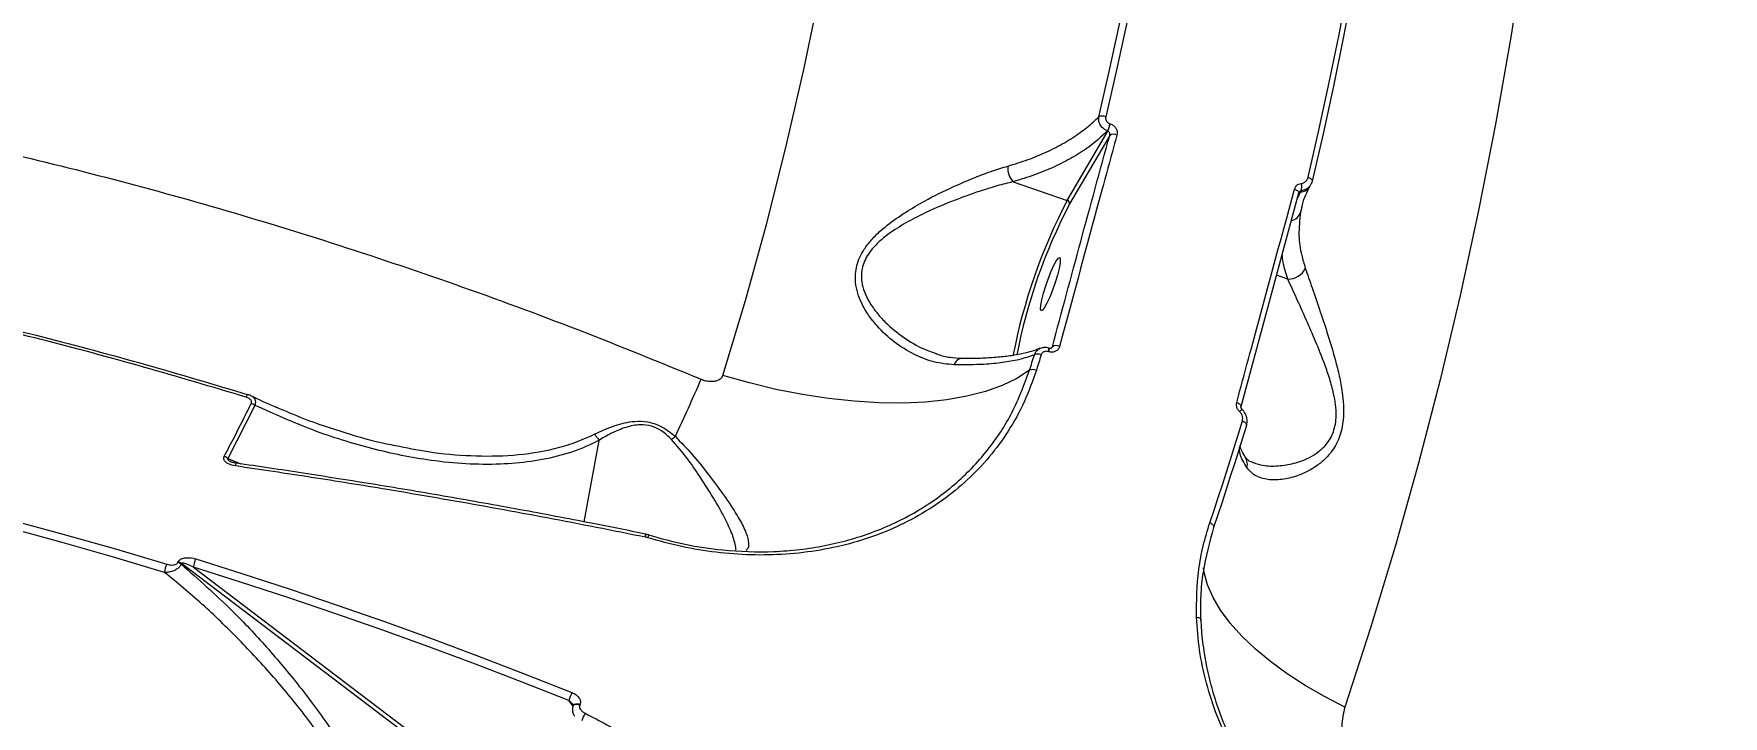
# Model space of a CAD drawing. Header units: millimetres. Extents: x -6901 to 7060, y -7557 to 6158.
# Drawn here: x -694.1 to -423.7, y 2079.2 to 2188.4 of the extents above; entities that cross this region are included whole.
import ezdxf

# ---------------------------------------------------------------- set-up
doc = ezdxf.new("R2010")
doc.units = ezdxf.units.MM
for name, color, linetype in [('DIKOM_ОБЪЕКТ', 7, 'Continuous'), ('DIKOM_РАЗМЕР_ЗОНА', 7, 'Continuous'), ('DIKOM_РАЗМЕР_ОБЪЕКТА', 7, 'Continuous')]:
    doc.layers.add(name, color=color, linetype=linetype)
doc.styles.add('style1', font='arial.ttf', dxfattribs={"width": 0.8})
doc.dimstyles.new('1-50', dxfattribs={"dimtxt": 300, "dimasz": 200, "dimexe": 100, "dimexo": 0, "dimgap": 100, "dimtad": 1, "dimtxsty": 'style1', "dimcen": 200, "dimclrd": 7, "dimclre": 7, "dimclrt": 7, "dimadec": 1, "dimazin": 2, "dimtfac": 1, "dimtmove": 0, "dimatfit": 2, "dimfxl": 0, "dimlwd": 25, "dimlwe": 18, "dimarcsym": 0})

# ---------------------------------------------------------------- blocks, each defined once
blk = doc.blocks.new('*D2')
at = {"layer": 'Defpoints', "color": 0, "transparency": 16777216}
for p in [(-1102.73, 4151.17), (-5819.23, -4492.42), (4721.24, -4492.42)]:
    blk.add_point(p, dxfattribs=at)
at = {"layer": 'DIKOM_РАЗМЕР_ОБЪЕКТА', "color": 7, "lineweight": 18, "transparency": 16777216}
for p, q in [((-1102.73, 4151.17), (-5919.23, 4151.17)), ((4721.24, -4492.42), (-5919.23, -4492.42))]:
    blk.add_line(p, q, dxfattribs=at)
at = {"layer": 'DIKOM_РАЗМЕР_ОБЪЕКТА', "color": 7, "lineweight": 25, "transparency": 16777216}
blk.add_line((-5819.23, 3951.17), (-5819.23, -4292.42), dxfattribs=at)
at = {"layer": 'DIKOM_РАЗМЕР_ОБЪЕКТА', "color": 7, "transparency": 16777216}
for points in [[(-5852.56, 3951.17), (-5785.89, 3951.17), (-5819.23, 4151.17)], [(-5852.56, -4292.42), (-5785.89, -4292.42), (-5819.23, -4492.42)]]:
    blk.add_solid(points, dxfattribs=at)
at = {"layer": 'DIKOM_РАЗМЕР_ОБЪЕКТА', "color": 7, "transparency": 16777216, "insert": (-6072.4, -170.63), "char_height": 300, "attachment_point": 5, "rotation": 90, "style": 'style1'}
blk.add_mtext('8650', dxfattribs=at)
blk = doc.blocks.new('*D3')
at = {"layer": 'Defpoints', "color": 0, "transparency": 16777216}
for p in [(-1553.27, 6158.28), (-6450.85, -6312.94), (5659.92, -6312.94)]:
    blk.add_point(p, dxfattribs=at)
at = {"layer": 'DIKOM_РАЗМЕР_ЗОНА', "color": 7, "lineweight": 18, "transparency": 16777216}
for p, q in [((-1553.27, 6158.28), (-6550.85, 6158.28)), ((5659.92, -6312.94), (-6550.85, -6312.94))]:
    blk.add_line(p, q, dxfattribs=at)
at = {"layer": 'DIKOM_РАЗМЕР_ЗОНА', "color": 7, "lineweight": 25, "transparency": 16777216}
blk.add_line((-6450.85, 5958.28), (-6450.85, -6112.94), dxfattribs=at)
at = {"layer": 'DIKOM_РАЗМЕР_ЗОНА', "color": 7, "transparency": 16777216}
for points in [[(-6484.18, 5958.28), (-6417.52, 5958.28), (-6450.85, 6158.28)], [(-6484.18, -6112.94), (-6417.52, -6112.94), (-6450.85, -6312.94)]]:
    blk.add_solid(points, dxfattribs=at)
at = {"layer": 'DIKOM_РАЗМЕР_ЗОНА', "color": 7, "transparency": 16777216, "insert": (-6704.02, -77.33), "char_height": 300, "attachment_point": 5, "rotation": 90, "style": 'style1'}
blk.add_mtext('12500', dxfattribs=at)

msp = doc.modelspace()

# ---------------------------------------------------------------- linework, layer by layer
at = {"layer": 'DIKOM_ОБЪЕКТ', "color": 7, "linetype": 'Continuous', "lineweight": 15}
for p, q in [((-528.691, 2161.745), (-522.215, 2172.823)), ((-521.908, 2172.15), (-528.318, 2161.183)), ((-522.215, 2172.823), (-522.241, 2172.832)), ((-521.831, 2173.993), (-521.806, 2173.985)), ((-537.374, 2164.728), (-528.691, 2161.745)), ((-489.868, 2163.972), (-489.692, 2164.292)), ((-491.662, 2162.885), (-500.93, 2128.729)), ((-491.634, 2162.94), (-491.662, 2162.885)), ((-491.628, 2162.937), (-491.602, 2163.004)), ((-491.151, 2160.608), (-491.346, 2159.862)), ((-493.381, 2149.158), (-495.215, 2149.789)), ((-545.626, 2136.436), (-545.663, 2136.435)), ((-531.69, 2137.541), (-531.715, 2137.549)), ((-531.602, 2138.096), (-531.628, 2138.105)), ((-531.327, 2138.076), (-531.083, 2138.321)), ((-658.717, 2128.958), (-663.049, 2120.479)), ((-659.399, 2130.515), (-659.84, 2130.675)), ((-603.678, 2123.342), (-606.105, 2110.336)), ((-663.049, 2120.479), (-660.974, 2119.591)), ((-596.202, 2107.86), (-596.25, 2107.87)), ((-595.854, 2107.775), (-596.202, 2107.86)), ((-596.151, 2108.358), (-596.196, 2108.367)), ((-671.082, 2103.833), (-671.04, 2103.928)), ((-670.464, 2103.636), (-670.507, 2103.541)), ((-625.104, 2069.239), (-670.464, 2103.636)), ((-668.55, 2103.054), (-624.646, 2069.761)), ((-607.776, 2080.857), (-608.464, 2081.733)), ((-606.682, 2081.113), (-606.715, 2081.04))]:
    msp.add_line(p, q, dxfattribs=at)
at = {"layer": 'DIKOM_ОБЪЕКТ', "color": 7, "linetype": 'Continuous', "lineweight": 15, "flags": 128}
for points in [[(-583.822, 2133.731), (-580.222, 2145.718), (-576.862, 2157.874), (-573.745, 2170.19), (-570.871, 2182.66), (-568.244, 2195.275), (-565.864, 2208.027), (-563.734, 2220.908), (-561.854, 2233.909), (-560.226, 2247.023), (-558.851, 2260.239), (-557.73, 2273.551)], [(-448.251, 2273.654), (-449.192, 2259.108), (-450.389, 2244.649), (-451.839, 2230.284), (-453.544, 2216.021), (-455.501, 2201.868), (-457.709, 2187.833), (-460.168, 2173.923), (-462.876, 2160.147), (-465.831, 2146.511), (-469.032, 2133.023), (-472.477, 2119.691), (-476.165, 2106.522), (-480.092, 2093.523), (-484.258, 2080.701)], [(-523.641, 2175.12), (-521.973, 2182.37), (-520.387, 2189.669), (-518.882, 2197.014), (-517.457, 2204.404), (-516.115, 2211.838), (-514.855, 2219.314), (-513.676, 2226.831), (-512.581, 2234.387)], [(-511.474, 2234.439), (-512.57, 2226.878), (-513.749, 2219.356), (-515.011, 2211.874), (-516.354, 2204.435), (-517.779, 2197.039), (-519.286, 2189.689), (-520.873, 2182.385), (-522.542, 2175.129)], [(-490.152, 2165.435), (-488.417, 2172.996), (-486.765, 2180.605), (-485.197, 2188.264), (-483.713, 2195.968), (-482.313, 2203.718), (-480.998, 2211.511), (-479.767, 2219.346), (-478.622, 2227.222)], [(-477.944, 2226.733), (-479.092, 2218.84), (-480.325, 2210.987), (-481.644, 2203.177), (-483.047, 2195.41), (-484.534, 2187.688), (-486.106, 2180.012), (-487.761, 2172.386), (-489.5, 2164.808)], [(-492.309, 2163.545), (-492.138, 2163.475), (-491.984, 2163.396), (-491.852, 2163.309), (-491.747, 2163.218), (-491.674, 2163.128), (-491.634, 2163.04), (-491.63, 2162.958), (-491.634, 2162.94)], [(-490.152, 2165.435), (-489.98, 2165.371), (-489.825, 2165.297), (-489.692, 2165.216), (-489.587, 2165.13), (-489.513, 2165.044), (-489.473, 2164.959), (-489.469, 2164.88), (-489.5, 2164.808)], [(-530.272, 2149.793), (-530.633, 2148.606), (-531.054, 2147.397), (-531.502, 2146.265), (-531.941, 2145.302), (-532.334, 2144.585), (-532.65, 2144.172), (-532.863, 2144.098), (-532.957, 2144.367), (-532.923, 2144.959), (-532.764, 2145.825), (-532.493, 2146.895), (-532.132, 2148.083), (-531.71, 2149.291), (-531.262, 2150.423), (-530.824, 2151.387), (-530.43, 2152.104), (-530.114, 2152.516), (-529.901, 2152.591), (-529.808, 2152.321), (-529.842, 2151.73), (-530.001, 2150.863), (-530.272, 2149.793)], [(-534.735, 2134.568), (-534.638, 2134.879), (-534.541, 2135.189), (-534.445, 2135.5), (-534.348, 2135.81), (-534.252, 2136.121), (-534.156, 2136.432), (-534.06, 2136.743), (-533.964, 2137.054)], [(-532.873, 2137.036), (-532.969, 2136.725), (-533.065, 2136.414), (-533.161, 2136.103), (-533.257, 2135.792), (-533.354, 2135.481), (-533.45, 2135.17), (-533.547, 2134.859), (-533.644, 2134.549)], [(-534.735, 2134.568), (-536.776, 2133.265), (-539.137, 2132.135), (-541.802, 2131.186), (-544.747, 2130.425), (-547.952, 2129.859), (-551.39, 2129.492), (-555.036, 2129.327), (-558.86, 2129.364), (-562.833, 2129.605), (-566.924, 2130.047), (-571.101, 2130.686), (-575.332, 2131.518), (-579.583, 2132.535), (-583.822, 2133.731)], [(-660.147, 2130.275), (-660.092, 2130.392), (-660.037, 2130.494), (-659.985, 2130.577), (-659.936, 2130.64), (-659.892, 2130.68), (-659.854, 2130.698), (-659.834, 2130.697)], [(-659.834, 2130.697), (-659.822, 2130.692), (-659.797, 2130.662)], [(-501.571, 2129.416), (-501.399, 2129.346), (-501.245, 2129.264), (-501.114, 2129.175), (-501.011, 2129.081), (-500.938, 2128.986), (-500.9, 2128.894), (-500.897, 2128.807), (-500.901, 2128.79)], [(-505.879, 2110.181), (-505.204, 2112.199), (-504.536, 2114.222), (-503.874, 2116.251), (-503.218, 2118.284), (-502.569, 2120.322), (-501.926, 2122.365), (-501.29, 2124.413), (-500.66, 2126.466)], [(-500.031, 2125.752), (-500.663, 2123.695), (-501.3, 2121.642), (-501.944, 2119.595), (-502.595, 2117.552), (-503.252, 2115.514), (-503.916, 2113.481), (-504.586, 2111.453), (-505.263, 2109.43)], [(-500.66, 2126.466), (-500.491, 2126.39), (-500.339, 2126.304), (-500.21, 2126.21), (-500.108, 2126.112), (-500.037, 2126.014), (-500, 2125.919), (-499.998, 2125.83), (-500.031, 2125.752)], [(-738.151, 2120.15), (-730.061, 2118.447), (-721.943, 2116.636), (-713.801, 2114.718), (-705.639, 2112.692), (-697.459, 2110.561), (-689.266, 2108.324), (-681.063, 2105.984), (-672.853, 2103.54)], [(-673.19, 2102.245), (-681.381, 2104.684), (-689.566, 2107.019), (-697.742, 2109.251), (-705.903, 2111.378), (-714.048, 2113.399), (-722.172, 2115.313), (-730.272, 2117.12), (-738.344, 2118.818)], [(-505.879, 2110.181), (-505.712, 2110.1), (-505.562, 2110.008), (-505.434, 2109.909), (-505.334, 2109.807), (-505.265, 2109.704), (-505.229, 2109.604), (-505.229, 2109.512), (-505.263, 2109.43)], [(-595.695, 2108.247), (-595.695, 2108.245), (-595.699, 2108.223)], [(-668.205, 2104.389), (-660.65, 2102.008), (-653.097, 2099.542), (-645.549, 2096.993), (-638.009, 2094.36), (-630.478, 2091.645), (-622.961, 2088.848), (-615.459, 2085.972), (-607.975, 2083.016)], [(-608.464, 2081.733), (-615.93, 2084.681), (-623.414, 2087.551), (-630.913, 2090.341), (-638.426, 2093.049), (-645.949, 2095.676), (-653.479, 2098.219), (-661.014, 2100.679), (-668.55, 2103.054)], [(-484.258, 2080.701), (-487.527, 2082.376), (-490.624, 2084.16), (-493.521, 2086.035), (-496.19, 2087.986), (-498.607, 2089.993), (-500.751, 2092.039), (-502.602, 2094.106), (-504.142, 2096.174), (-505.359, 2098.224), (-506.24, 2100.238), (-506.778, 2102.197), (-506.898, 2102.98)], [(-508.013, 2095.074), (-507.837, 2095.049), (-507.68, 2095.01), (-507.546, 2094.96), (-507.441, 2094.899), (-507.369, 2094.83), (-507.333, 2094.757), (-507.328, 2094.728)], [(-607.769, 2080.948), (-607.751, 2080.983), (-607.637, 2081.088), (-607.461, 2081.15), (-607.236, 2081.162), (-606.981, 2081.125), (-606.715, 2081.04)], [(-607.737, 2081.019), (-607.718, 2081.056), (-607.604, 2081.162), (-607.427, 2081.223), (-607.203, 2081.236), (-606.947, 2081.198), (-606.682, 2081.113)]]:
    msp.add_lwpolyline(points, dxfattribs=at)
at = {"layer": 'DIKOM_ОБЪЕКТ', "color": 7, "linetype": 'Continuous', "lineweight": 15}
for centre, radius, start, end in [((-523.079, 2173.731), 1.498, 68.98261, 112.02424), ((-528.74, 2175.774), 7.134, 335.64432, 345.5479), ((-528.716, 2175.766), 7.136, 335.64426, 345.54641), ((-521.294, 2171.095), 1.22, 63.54257, 120.20787), ((-535.115, 2166.866), 3.11, 173.32688, 223.42862), ((-491.454, 2164.923), 1.849, 272.61371, 329.41766), ((-493.277, 2163.904), 2.119, 343.22676, 15.44881), ((-449.087, 2119.972), 89.899, 152.31124, 169.1743), ((-451.191, 2120.708), 87.102, 152.30996, 169.24414), ((-528.828, 2161.25), 0.514, 352.57381, 74.49308), ((-491.35, 2162.695), 0.381, 92.8989, 137.09746), ((-493.258, 2160.446), 2, 282.52376, 343.01153), ((-493.304, 2152.124), 2.967, 268.52275, 336.15077), ((-545.468, 2135.031), 1.417, 97.91656, 163.15269), ((-533.439, 2135.823), 1.339, 65.00431, 113.1311), ((-532.874, 2138.017), 1.25, 338.01289, 4.02481), ((-532.839, 2138.006), 1.24, 337.94737, 4.17209), ((-530.439, 2137.337), 1.176, 63.60313, 123.20496), ((-534.211, 2133.347), 1.329, 64.74583, 113.21336), ((-980.286, 2304.673), 428.799, 335.07308, 336.4197), ((-659.947, 2127.405), 1.981, 51.63013, 71.08297), ((-499.673, 2126.815), 1.837, 124.80313, 141.4101), ((-589.029, 2120.225), 4.433, 122.81839, 132.6679), ((-664.297, 2118.98), 1.95, 50.21575, 70.06516), ((-501.975, 2119.541), 2.106, 345.21877, 32.2785), ((-661.015, 2119.217), 0.847, 144.87174, 176.83967), ((-598.798, 2108.468), 2.617, 346.7951, 357.72824), ((-598.176, 2108.316), 2.025, 347.01118, 1.19247), ((-591.677, 2106.633), 4.33, 158.117, 164.7004), ((-671.588, 2102.133), 1.877, 53.236, 73.03029), ((-664.711, 2102.772), 3.85, 155.16841, 175.79777), ((-669.335, 2101.933), 3.867, 155.45674, 175.37337), ((-671.628, 2102.042), 1.872, 53.19999, 73.04502), ((-598.168, 2078.546), 10.778, 155.49216, 162.79859), ((-598.782, 2075.797), 8.104, 151.15116, 160.58082)]:
    msp.add_arc(centre, radius, start, end, dxfattribs=at)
for points, knots in [([(-961.998, 2135.975), (-959.784, 2138.062), (-954.756, 2142.799), (-945.749, 2149.443), (-935.272, 2156.036), (-923.778, 2162.007), (-911.303, 2167.33), (-897.856, 2171.961), (-883.428, 2175.879), (-868.03, 2179.031), (-851.608, 2181.392), (-834.385, 2182.898), (-816.779, 2183.526), (-798.972, 2183.327), (-781.066, 2182.37), (-762.565, 2180.644), (-743.508, 2178.127), (-723.949, 2174.816), (-704.435, 2170.811), (-685.038, 2166.166), (-665.824, 2160.94), (-646.366, 2155.029), (-626.721, 2148.414), (-606.934, 2141.157), (-593.838, 2135.811), (-587.292, 2133.139)], [0, 0, 0, 0, 0.033609, 0.076307, 0.1190371, 0.1617344, 0.2056641, 0.2496295, 0.2935589, 0.3390773, 0.3845959, 0.4307682, 0.4769405, 0.5203064, 0.5637064, 0.6070728, 0.6517028, 0.6963691, 0.7409998, 0.7835815, 0.8261939, 0.8687759, 0.9125063, 0.9562696, 1, 1, 1, 1]), ([(-538.204, 2167.228), (-537.113, 2167.562), (-534.931, 2168.23), (-531.914, 2169.487), (-529.113, 2170.931), (-526.648, 2172.528), (-524.861, 2173.949), (-523.945, 2174.828), (-523.641, 2175.12)], [0, 0, 0, 0, 0.1827967, 0.3655925, 0.5537459, 0.7419013, 0.914189, 1, 1, 1, 1]), ([(-522.241, 2172.832), (-522.425, 2172.92), (-522.812, 2173.105), (-523.219, 2173.52), (-523.516, 2174.001), (-523.696, 2174.531), (-523.659, 2174.923), (-523.641, 2175.12)], [0, 0, 0, 0, 0.204421, 0.4300983, 0.5633978, 0.7802881, 1, 1, 1, 1]), ([(-522.542, 2175.129), (-522.542, 2175.128), (-522.565, 2175.029), (-522.575, 2174.822), (-522.494, 2174.557), (-522.342, 2174.317), (-522.13, 2174.116), (-521.928, 2174.033), (-521.831, 2173.993)], [0, 0, 0, 0, 0.004333, 0.2198471, 0.4355808, 0.5682738, 0.7938581, 1, 1, 1, 1]), ([(-522.241, 2172.832), (-523.234, 2171.941), (-524.926, 2170.423), (-527.863, 2168.567), (-530.725, 2167.091), (-533.877, 2165.783), (-536.208, 2165.08), (-537.374, 2164.728)], [0, 0, 0, 0, 0.2590571, 0.4416287, 0.6241995, 0.8121005, 1, 1, 1, 1]), ([(-531.083, 2138.321), (-529.576, 2143.926), (-526.563, 2155.138), (-523.46, 2166.479), (-521.908, 2172.15)], [0, 0, 0, 0, 0.4999199, 1, 1, 1, 1]), ([(-520.75, 2172.187), (-520.911, 2171.601), (-521.716, 2168.667), (-524.816, 2157.341), (-527.678, 2146.705), (-529.916, 2138.39)], [0, 0, 0, 0, 0.0517091, 0.2585525, 1, 1, 1, 1]), ([(-521.908, 2172.15), (-521.893, 2172.212), (-521.864, 2172.335), (-521.894, 2172.521), (-521.978, 2172.68), (-522.095, 2172.781), (-522.182, 2172.812), (-522.215, 2172.823)], [0, 0, 0, 0, 0.2317196, 0.4562039, 0.6691453, 0.8722639, 1, 1, 1, 1]), ([(-521.806, 2173.985), (-521.707, 2173.947), (-521.452, 2173.849), (-521.095, 2173.566), (-520.811, 2173.145), (-520.672, 2172.659), (-520.724, 2172.345), (-520.75, 2172.187)], [0, 0, 0, 0, 0.1342673, 0.346992, 0.5632534, 0.7817623, 1, 1, 1, 1]), ([(-546.825, 2135.442), (-547.916, 2135.55), (-550.099, 2135.765), (-553.31, 2137.058), (-556.401, 2138.975), (-558.808, 2141.19), (-560.525, 2143.346), (-561.569, 2145.109), (-562.278, 2146.887), (-562.7, 2148.904), (-562.54, 2151.35), (-561.451, 2153.692), (-560.016, 2155.514), (-558.208, 2157.277), (-555.764, 2159.133), (-552.232, 2161.305), (-548.076, 2163.467), (-544.051, 2165.21), (-540.752, 2166.455), (-539.053, 2166.97), (-538.204, 2167.228)], [0, 0, 0, 0, 0.072775, 0.1456235, 0.2220846, 0.2985171, 0.3409255, 0.3832927, 0.4164823, 0.4496105, 0.498642, 0.5477884, 0.5808454, 0.6139669, 0.6710826, 0.7283176, 0.8132041, 0.8980758, 0.9490485, 1, 1, 1, 1]), ([(-537.374, 2164.728), (-538.223, 2164.518), (-539.932, 2164.095), (-543.219, 2163.072), (-547.245, 2161.614), (-551.388, 2159.819), (-554.932, 2157.962), (-557.362, 2156.388), (-559.171, 2154.843), (-560.577, 2153.256), (-561.631, 2151.148), (-561.704, 2148.924), (-561.202, 2147.092), (-560.416, 2145.459), (-559.285, 2143.829), (-557.468, 2141.822), (-554.929, 2139.768), (-552.154, 2138.089), (-550.345, 2137.483), (-549.686, 2137.262)], [0, 0, 0, 0, 0.0574987, 0.1157424, 0.2108708, 0.3084925, 0.3716278, 0.4359929, 0.4712679, 0.5074132, 0.5590592, 0.6106288, 0.6459486, 0.6822943, 0.7290936, 0.7765776, 0.8622534, 0.9498078, 1, 1, 1, 1]), ([(-501.571, 2129.416), (-501.415, 2129.995), (-500.637, 2132.891), (-497.589, 2144.214), (-494.629, 2155.05), (-492.309, 2163.545)], [0, 0, 0, 0, 0.0512237, 0.2561262, 1, 1, 1, 1]), ([(-492.309, 2163.545), (-492.297, 2163.584), (-492.24, 2163.771), (-492.057, 2164.069), (-491.695, 2164.363), (-491.389, 2164.433), (-491.235, 2164.468)], [0, 0, 0, 0, 0.0810546, 0.3908502, 0.6951585, 1, 1, 1, 1]), ([(-489.719, 2164.312), (-489.788, 2164.181), (-489.967, 2163.838), (-490.502, 2163.454), (-490.999, 2163.346), (-491.249, 2163.292)], [0, 0, 0, 0, 0.2357017, 0.6167381, 1, 1, 1, 1]), ([(-491.235, 2164.468), (-491.082, 2164.503), (-490.776, 2164.572), (-490.416, 2164.866), (-490.224, 2165.176), (-490.167, 2165.38), (-490.152, 2165.435)], [0, 0, 0, 0, 0.2954618, 0.5903766, 0.8901396, 1, 1, 1, 1]), ([(-491.161, 2160.632), (-491.131, 2160.775), (-490.984, 2161.491), (-490.598, 2162.539), (-490.085, 2163.526), (-489.85, 2163.978)], [0, 0, 0, 0, 0.1198896, 0.5964516, 1, 1, 1, 1]), ([(-489.5, 2164.808), (-489.52, 2164.72), (-489.561, 2164.539), (-489.665, 2164.389), (-489.719, 2164.312)], [0, 0, 0, 0, 0.4846111, 1, 1, 1, 1]), ([(-491.37, 2163.076), (-491.47, 2162.897), (-491.632, 2162.608), (-491.788, 2162.314), (-491.847, 2162.203)], [0, 0, 0, 0, 0.620967, 1, 1, 1, 1]), ([(-491.249, 2163.292), (-491.303, 2163.274), (-491.415, 2163.237), (-491.537, 2163.127), (-491.584, 2163.038), (-491.602, 2163.004)], [0, 0, 0, 0, 0.3663542, 0.7541181, 1, 1, 1, 1]), ([(-491.249, 2163.292), (-491.268, 2163.257), (-491.309, 2163.185), (-491.349, 2163.113), (-491.37, 2163.076)], [0, 0, 0, 0, 0.487769, 1, 1, 1, 1]), ([(-491.346, 2159.862), (-491.491, 2158.625), (-491.757, 2156.361), (-491.332, 2153.34), (-490.797, 2151.597), (-490.591, 2150.925)], [0, 0, 0, 0, 0.4251254, 0.7780777, 1, 1, 1, 1]), ([(-493.381, 2149.158), (-493.679, 2150.064), (-494.121, 2151.405), (-494.257, 2152.727), (-494.302, 2153.156)], [0, 0, 0, 0, 0.6755726, 1, 1, 1, 1]), ([(-490.591, 2150.925), (-490.238, 2149.897), (-489.521, 2147.803), (-488.252, 2144.1), (-486.958, 2140.196), (-485.902, 2136.708), (-485.13, 2133.625), (-484.682, 2131.25), (-484.452, 2129.05), (-484.443, 2126.678), (-484.93, 2124.042), (-486.107, 2121.814), (-487.493, 2120.254), (-489.189, 2118.908), (-491.333, 2117.806), (-493.781, 2117.108), (-496.099, 2116.948), (-497.873, 2117.327), (-499.154, 2118.036), (-499.676, 2118.68), (-499.938, 2119.004)], [0, 0, 0, 0, 0.0741127, 0.1510358, 0.2205996, 0.2917265, 0.3343341, 0.3775463, 0.4100575, 0.4432586, 0.4962507, 0.549084, 0.5885357, 0.6289779, 0.6961145, 0.7650064, 0.8354345, 0.9076287, 0.953438, 1, 1, 1, 1]), ([(-725.201, 2147.402), (-719.815, 2146.256), (-709.043, 2143.963), (-692.719, 2139.963), (-676.299, 2135.587), (-665.298, 2132.304), (-659.797, 2130.662)], [0, 0, 0, 0, 0.2491208, 0.4982425, 0.7491211, 1, 1, 1, 1]), ([(-498.872, 2119.797), (-498.385, 2119.635), (-497.201, 2119.241), (-494.99, 2119.22), (-492.44, 2119.59), (-490.247, 2120.389), (-488.501, 2121.451), (-487.122, 2122.714), (-485.967, 2124.625), (-485.585, 2126.967), (-485.718, 2129.072), (-486.073, 2131.052), (-486.666, 2133.203), (-487.642, 2136.004), (-488.93, 2139.201), (-490.501, 2142.767), (-492.043, 2146.204), (-492.935, 2148.174), (-493.381, 2149.158)], [0, 0, 0, 0, 0.057896, 0.1407052, 0.2184471, 0.296057, 0.3399909, 0.3838006, 0.4396727, 0.4952642, 0.5307006, 0.5662288, 0.6143304, 0.6625024, 0.7435666, 0.8246622, 0.9124013, 1, 1, 1, 1]), ([(-660.147, 2130.275), (-665.617, 2131.907), (-676.559, 2135.171), (-692.966, 2139.545), (-709.355, 2143.564), (-720.219, 2145.875), (-725.652, 2147.03)], [0, 0, 0, 0, 0.2491217, 0.4982431, 0.7491215, 1, 1, 1, 1]), ([(-545.626, 2136.431), (-546.238, 2136.473), (-547.502, 2136.559), (-548.89, 2136.867), (-549.65, 2137.18), (-549.771, 2137.23)], [0, 0, 0, 0, 0.4414437, 0.9106681, 1, 1, 1, 1]), ([(-533.964, 2137.054), (-534.76, 2136.772), (-536.225, 2136.252), (-539.001, 2135.768), (-542.349, 2135.43), (-545.177, 2135.438), (-546.825, 2135.442)], [0, 0, 0, 0, 0.2580748, 0.475004, 0.6940753, 1, 1, 1, 1]), ([(-533.091, 2138.084), (-533.303, 2137.992), (-533.922, 2137.723), (-535.269, 2137.344), (-537.098, 2136.965), (-539.22, 2136.68), (-541.613, 2136.504), (-543.769, 2136.431), (-545.198, 2136.462), (-545.669, 2136.473)], [0, 0, 0, 0, 0.0849915, 0.2472902, 0.4117482, 0.5784651, 0.7469813, 0.9166729, 1, 1, 1, 1]), ([(-533.964, 2137.054), (-533.897, 2137.207), (-533.746, 2137.549), (-533.409, 2137.877), (-533.146, 2138.001), (-533.068, 2138.037)], [0, 0, 0, 0, 0.3636358, 0.8116876, 1, 1, 1, 1]), ([(-531.626, 2138.103), (-531.627, 2138.104), (-531.871, 2138.22), (-532.387, 2138.258), (-532.84, 2138.113), (-533.041, 2138.048)], [0, 0, 0, 0, 0.0034457, 0.5562376, 1, 1, 1, 1]), ([(-531.715, 2137.549), (-531.732, 2137.554), (-531.852, 2137.592), (-532.088, 2137.621), (-532.358, 2137.569), (-532.593, 2137.449), (-532.773, 2137.28), (-532.842, 2137.112), (-532.873, 2137.036)], [0, 0, 0, 0, 0.0339997, 0.252257, 0.470517, 0.5979528, 0.8193046, 1, 1, 1, 1]), ([(-529.916, 2138.39), (-529.972, 2138.245), (-530.084, 2137.956), (-530.441, 2137.64), (-530.887, 2137.463), (-531.326, 2137.443), (-531.588, 2137.513), (-531.69, 2137.541)], [0, 0, 0, 0, 0.2182285, 0.4367425, 0.6530227, 0.8657467, 1, 1, 1, 1]), ([(-531.183, 2138.157), (-531.191, 2138.145), (-531.212, 2138.11), (-531.303, 2138.074), (-531.44, 2138.063), (-531.543, 2138.072), (-531.594, 2138.095), (-531.6, 2138.098)], [0, 0, 0, 0, 0.1767522, 0.516099, 0.7569118, 0.9705213, 1, 1, 1, 1]), ([(-531.181, 2138.154), (-531.165, 2138.167), (-531.111, 2138.211), (-531.094, 2138.275), (-531.083, 2138.321)], [0, 0, 0, 0, 0.2968744, 1, 1, 1, 1]), ([(-533.644, 2134.549), (-534.247, 2132.852), (-535.454, 2129.458), (-538.031, 2124.845), (-541.096, 2120.669), (-544.617, 2116.973), (-548.597, 2113.712), (-553.008, 2110.94), (-557.78, 2108.668), (-562.858, 2106.918), (-568.189, 2105.722), (-573.698, 2105.068), (-579.287, 2104.951), (-584.882, 2105.382), (-590.429, 2106.274), (-594.047, 2107.276), (-595.854, 2107.775)], [0, 0, 0, 0, 0.0751088, 0.1502155, 0.2212824, 0.2925786, 0.3636457, 0.4347707, 0.5061242, 0.5772492, 0.6483401, 0.719659, 0.7907511, 0.8604287, 0.9303189, 1, 1, 1, 1]), ([(-595.699, 2108.223), (-593.764, 2107.692), (-589.866, 2106.622), (-583.14, 2105.635), (-576.982, 2105.426), (-571.535, 2105.849), (-566.2, 2106.675), (-561.072, 2108.104), (-556.273, 2110.113), (-551.723, 2112.506), (-547.58, 2115.453), (-543.937, 2118.89), (-540.683, 2122.619), (-537.283, 2127.722), (-535.584, 2132.286), (-534.735, 2134.568)], [0, 0, 0, 0, 0.0760601, 0.1532328, 0.2582902, 0.3123918, 0.3664943, 0.4715257, 0.5256139, 0.5797032, 0.6847259, 0.7388047, 0.7928825, 0.8964412, 1, 1, 1, 1]), ([(-587.292, 2133.139), (-587.049, 2133.051), (-586.546, 2132.868), (-585.809, 2132.78), (-585.157, 2132.826), (-584.618, 2132.972), (-584.21, 2133.198), (-583.937, 2133.465), (-583.859, 2133.646), (-583.822, 2133.731)], [0, 0, 0, 0, 0.1944079, 0.4037105, 0.5539104, 0.6910235, 0.8350768, 0.9219306, 1, 1, 1, 1]), ([(-663.632, 2120.814), (-663.362, 2121.326), (-662.012, 2123.887), (-660.574, 2126.712), (-659.423, 2129.039), (-659.305, 2129.279)], [0, 0, 0, 0, 0.1831742, 0.9158806, 1, 1, 1, 1]), ([(-659.305, 2129.279), (-659.285, 2129.332), (-659.243, 2129.443), (-659.268, 2129.635), (-659.38, 2129.834), (-659.656, 2130.088), (-659.948, 2130.199), (-660.147, 2130.275)], [0, 0, 0, 0, 0.121226, 0.2523642, 0.4116319, 0.5993588, 1, 1, 1, 1]), ([(-659.391, 2130.495), (-659.32, 2130.47), (-659.037, 2130.367), (-658.739, 2129.993), (-658.589, 2129.463), (-658.679, 2129.111), (-658.717, 2128.958)], [0, 0, 0, 0, 0.1176938, 0.4678256, 0.767658, 1, 1, 1, 1]), ([(-655.26, 2128.612), (-655.302, 2128.629), (-656.692, 2129.184), (-658.06, 2129.855), (-659.387, 2130.506)], [0, 0, 0, 0, 0.0305005, 1, 1, 1, 1]), ([(-603.678, 2123.342), (-604.184, 2123.088), (-606.133, 2122.109), (-609.733, 2120.865), (-614.513, 2119.895), (-619.602, 2119.461), (-624.948, 2119.524), (-631.818, 2120.212), (-640.015, 2121.877), (-649.461, 2124.815), (-655.634, 2127.578), (-658.717, 2128.958)], [0, 0, 0, 0, 0.0310724, 0.1198397, 0.2089545, 0.2979299, 0.396824, 0.4957433, 0.6636327, 0.8319724, 1, 1, 1, 1]), ([(-655.393, 2128.716), (-653.915, 2128.081), (-650.257, 2126.51), (-644.332, 2124.56), (-639.415, 2123.124), (-636.715, 2122.637), (-636.243, 2122.552)], [0, 0, 0, 0, 0.2345427, 0.5808716, 0.9267604, 1, 1, 1, 1]), ([(-501.109, 2127.961), (-501.143, 2127.994), (-501.297, 2128.147), (-501.506, 2128.474), (-501.643, 2128.955), (-501.595, 2129.263), (-501.571, 2129.416)], [0, 0, 0, 0, 0.0855696, 0.3893208, 0.6948229, 1, 1, 1, 1]), ([(-500.719, 2128.326), (-500.74, 2128.346), (-500.802, 2128.402), (-500.868, 2128.516), (-500.911, 2128.647), (-500.914, 2128.742), (-500.902, 2128.778), (-500.898, 2128.789)], [0, 0, 0, 0, 0.1222249, 0.3412964, 0.5748527, 0.8638233, 1, 1, 1, 1]), ([(-500.124, 2127.41), (-500.149, 2127.493), (-500.252, 2127.844), (-500.52, 2128.113), (-500.725, 2128.318)], [0, 0, 0, 0, 0.2369357, 1, 1, 1, 1]), ([(-604.404, 2124.338), (-603.325, 2124.841), (-601.818, 2125.544), (-599.56, 2126.183), (-597.83, 2126.465), (-595.83, 2126.405), (-593.594, 2125.648), (-592.217, 2124.659), (-591.514, 2124.025), (-591.431, 2123.951)], [0, 0, 0, 0, 0.2865132, 0.4002737, 0.5163022, 0.6574613, 0.799389, 0.9763481, 1, 1, 1, 1]), ([(-592.033, 2123.485), (-592.539, 2123.975), (-593.451, 2124.859), (-595.232, 2125.709), (-597.272, 2125.944), (-599.477, 2125.466), (-601.678, 2124.535), (-603.027, 2123.74), (-603.678, 2123.351), (-603.679, 2123.35)], [0, 0, 0, 0, 0.1595585, 0.2875371, 0.4150452, 0.5934664, 0.796209, 0.9997296, 1, 1, 1, 1]), ([(-500.66, 2126.466), (-500.631, 2126.618), (-500.572, 2126.923), (-500.694, 2127.405), (-500.901, 2127.752), (-501.065, 2127.916), (-501.109, 2127.961)], [0, 0, 0, 0, 0.2968557, 0.5940418, 0.8895331, 1, 1, 1, 1]), ([(-500.02, 2125.815), (-499.995, 2125.882), (-499.876, 2126.207), (-499.872, 2126.78), (-500.05, 2127.226), (-500.124, 2127.41)], [0, 0, 0, 0, 0.1340311, 0.6419414, 1, 1, 1, 1]), ([(-636.243, 2122.552), (-634.486, 2122.195), (-630.445, 2121.375), (-624.13, 2120.798), (-617.348, 2120.85), (-611.803, 2121.689), (-607.492, 2122.93), (-605.434, 2123.869), (-604.404, 2124.338)], [0, 0, 0, 0, 0.1601714, 0.3684641, 0.5766426, 0.785883, 0.8929643, 1, 1, 1, 1]), ([(-604.404, 2124.338), (-604.38, 2124.316), (-604.239, 2124.188), (-603.966, 2123.881), (-603.781, 2123.538), (-603.679, 2123.35)], [0, 0, 0, 0, 0.0844383, 0.4973526, 1, 1, 1, 1]), ([(-603.679, 2123.35), (-603.679, 2123.349), (-603.678, 2123.347), (-603.678, 2123.344), (-603.678, 2123.342), (-603.678, 2123.342)], [0, 0, 0, 0, 0.3509039, 0.8236894, 1, 1, 1, 1]), ([(-581.687, 2105.769), (-581.801, 2106.424), (-582.028, 2107.74), (-583.223, 2110.416), (-585.014, 2113.702), (-587.272, 2117.213), (-589.516, 2120.57), (-591.195, 2122.514), (-592.033, 2123.485)], [0, 0, 0, 0, 0.1627914, 0.3268705, 0.5253491, 0.7238955, 0.8621484, 1, 1, 1, 1]), ([(-591.431, 2123.951), (-590.514, 2123.012), (-588.656, 2121.111), (-586.107, 2117.893), (-583.592, 2114.527), (-581.556, 2111.46), (-580.215, 2108.993), (-579.687, 2107.276), (-579.665, 2106.193), (-580.022, 2105.832), (-580.133, 2105.72)], [0, 0, 0, 0, 0.1158562, 0.2347233, 0.3974134, 0.5648411, 0.7009529, 0.8407062, 0.9504906, 1, 1, 1, 1]), ([(-661.861, 2119.263), (-662.249, 2119.346), (-662.801, 2119.463), (-663.387, 2119.837), (-663.649, 2120.144), (-663.733, 2120.46), (-663.7, 2120.673), (-663.646, 2120.784), (-663.632, 2120.814)], [0, 0, 0, 0, 0.4030046, 0.5733309, 0.7451212, 0.8533588, 0.9617435, 1, 1, 1, 1]), ([(-663.049, 2120.479), (-663.059, 2120.472), (-663.079, 2120.457), (-663.102, 2120.427), (-663.109, 2120.397), (-663.106, 2120.363), (-663.091, 2120.323), (-663.013, 2120.218), (-662.817, 2120.086), (-662.595, 2119.967), (-662.446, 2119.909), (-662.402, 2119.891)], [0, 0, 0, 0, 0.044748, 0.0908678, 0.1374526, 0.151877, 0.2019897, 0.2685322, 0.532087, 0.8618318, 1, 1, 1, 1]), ([(-499.938, 2119.004), (-500.4, 2119.759), (-501.108, 2120.918), (-501.136, 2121.924), (-501.146, 2122.274)], [0, 0, 0, 0, 0.651739, 1, 1, 1, 1]), ([(-500.19, 2120.667), (-500.225, 2120.718), (-500.509, 2121.135), (-500.847, 2121.798), (-500.998, 2122.292), (-501.067, 2122.519)], [0, 0, 0, 0, 0.069205, 0.5707019, 1, 1, 1, 1]), ([(-498.881, 2119.75), (-499.063, 2119.815), (-499.512, 2119.975), (-499.885, 2120.258), (-500.092, 2120.572), (-500.171, 2120.691)], [0, 0, 0, 0, 0.2978082, 0.7340047, 1, 1, 1, 1]), ([(-661.708, 2119.711), (-661.772, 2119.719), (-662.018, 2119.75), (-662.272, 2119.813), (-662.415, 2119.892), (-662.416, 2119.893)], [0, 0, 0, 0, 0.2611136, 0.9944406, 1, 1, 1, 1]), ([(-596.25, 2107.87), (-596.903, 2108.002), (-600.168, 2108.662), (-608.673, 2110.34), (-621.791, 2112.795), (-636.355, 2115.313), (-649.717, 2117.469), (-657.813, 2118.665), (-661.861, 2119.263)], [0, 0, 0, 0, 0.0299887, 0.1499469, 0.3900563, 0.6301652, 0.8150827, 1, 1, 1, 1]), ([(-645.356, 2117.218), (-647.242, 2117.52), (-652.695, 2118.394), (-658.143, 2119.183), (-661.708, 2119.7)], [0, 0, 0, 0, 0.34571, 1, 1, 1, 1]), ([(-596.182, 2108.37), (-599.076, 2108.953), (-605.784, 2110.303), (-616.347, 2112.291), (-627.864, 2114.348), (-637.54, 2115.992), (-643.374, 2116.908), (-645.356, 2117.218)], [0, 0, 0, 0, 0.1772463, 0.4107939, 0.6447285, 0.8793052, 1, 1, 1, 1]), ([(-508.013, 2095.074), (-507.983, 2097.631), (-507.938, 2101.502), (-506.997, 2106.511), (-506.252, 2108.958), (-505.879, 2110.181)], [0, 0, 0, 0, 0.492769, 0.7463843, 1, 1, 1, 1]), ([(-505.263, 2109.43), (-505.922, 2107.074), (-506.921, 2103.505), (-507.404, 2098.481), (-507.381, 2095.897), (-507.369, 2094.605)], [0, 0, 0, 0, 0.4928099, 0.7464024, 1, 1, 1, 1]), ([(-595.695, 2108.246), (-595.721, 2108.254), (-595.87, 2108.3), (-596.023, 2108.33), (-596.151, 2108.355)], [0, 0, 0, 0, 0.1684084, 1, 1, 1, 1]), ([(-671.04, 2103.928), (-670.996, 2104.002), (-670.899, 2104.167), (-670.592, 2104.384), (-670.114, 2104.551), (-669.328, 2104.624), (-668.666, 2104.526), (-668.25, 2104.402), (-668.205, 2104.389)], [0, 0, 0, 0, 0.0933853, 0.2087538, 0.3720975, 0.5793123, 0.9536481, 1, 1, 1, 1]), ([(-670.507, 2103.541), (-670.56, 2103.447), (-670.678, 2103.24), (-670.987, 2102.921), (-671.438, 2102.61), (-672.085, 2102.339), (-672.697, 2102.228), (-673.077, 2102.242), (-673.19, 2102.245)], [0, 0, 0, 0, 0.113722, 0.2493479, 0.4227201, 0.6134911, 0.8848229, 1, 1, 1, 1]), ([(-634.825, 2050.16), (-635.342, 2051.791), (-636.376, 2055.054), (-638.481, 2059.846), (-640.882, 2064.556), (-644.059, 2069.979), (-648.076, 2075.968), (-653.065, 2082.439), (-658.436, 2088.606), (-663.219, 2093.47), (-668.12, 2098.055), (-671.175, 2100.58), (-673.19, 2102.245)], [0, 0, 0, 0, 0.0776034, 0.1552636, 0.2354692, 0.3156964, 0.4385184, 0.5613748, 0.6872845, 0.8131998, 0.8767622, 1, 1, 1, 1]), ([(-672.853, 2103.54), (-672.578, 2103.477), (-672.177, 2103.385), (-671.655, 2103.44), (-671.363, 2103.542), (-671.171, 2103.681), (-671.11, 2103.786), (-671.082, 2103.833)], [0, 0, 0, 0, 0.4299808, 0.6257786, 0.7881241, 0.9052769, 1, 1, 1, 1]), ([(-670.507, 2103.541), (-667.768, 2101.127), (-663.045, 2096.963), (-656.807, 2090.318), (-651.517, 2084.021), (-646.548, 2077.292), (-642.557, 2071.032), (-639.472, 2065.455), (-637.152, 2060.626), (-635.092, 2055.62), (-634.088, 2052.151), (-633.587, 2050.417)], [0, 0, 0, 0, 0.1721623, 0.2969453, 0.4217211, 0.5495772, 0.677393, 0.7569493, 0.8364856, 0.9182743, 1, 1, 1, 1]), ([(-668.55, 2103.054), (-668.862, 2103.218), (-669.315, 2103.455), (-669.889, 2103.654), (-670.195, 2103.718), (-670.366, 2103.711), (-670.44, 2103.674), (-670.456, 2103.649), (-670.464, 2103.636)], [0, 0, 0, 0, 0.4958786, 0.7197944, 0.8702941, 0.9510568, 0.9759254, 1, 1, 1, 1]), ([(-479.205, 2049.128), (-480.909, 2050.239), (-484.186, 2052.378), (-488.694, 2056.155), (-492.773, 2060.182), (-496.477, 2064.561), (-499.742, 2069.241), (-502.53, 2074.163), (-504.801, 2079.266), (-506.486, 2084.495), (-507.634, 2089.789), (-507.887, 2093.315), (-508.013, 2095.074)], [0, 0, 0, 0, 0.1070817, 0.2059725, 0.3051838, 0.4040769, 0.5033366, 0.6029173, 0.7021793, 0.8013473, 0.9008331, 1, 1, 1, 1]), ([(-479.08, 2049.684), (-479.326, 2049.828), (-480.689, 2050.627), (-483.08, 2052.309), (-486.223, 2054.727), (-489.22, 2057.37), (-492.049, 2060.189), (-494.679, 2063.164), (-497.087, 2066.267), (-499.251, 2069.47), (-501.166, 2072.77), (-502.839, 2076.171), (-504.27, 2079.681), (-505.443, 2083.282), (-506.355, 2086.947), (-506.951, 2090.642), (-507.245, 2093.245), (-507.25, 2094.597), (-507.251, 2094.724)], [0, 0, 0, 0, 0.0153999, 0.0854532, 0.1558734, 0.2264431, 0.2968422, 0.3668477, 0.4362703, 0.5049783, 0.5728085, 0.6411402, 0.7102966, 0.7801802, 0.850651, 0.9215235, 0.99259, 1, 1, 1, 1]), ([(-607.975, 2083.016), (-607.747, 2082.905), (-607.315, 2082.695), (-606.864, 2082.236), (-606.634, 2081.789), (-606.583, 2081.409), (-606.652, 2081.203), (-606.682, 2081.113)], [0, 0, 0, 0, 0.279171, 0.5294129, 0.72165, 0.8794249, 1, 1, 1, 1]), ([(-607.847, 2081.136), (-607.925, 2081.23), (-608.113, 2081.455), (-608.335, 2081.631), (-608.464, 2081.733)], [0, 0, 0, 0, 0.4179344, 1, 1, 1, 1]), ([(-607.748, 2080.942), (-607.81, 2080.793), (-607.942, 2080.471), (-607.888, 2079.928), (-607.757, 2079.505), (-607.6, 2079.309), (-607.563, 2079.262)], [0, 0, 0, 0, 0.2669432, 0.5800166, 0.8993799, 1, 1, 1, 1]), ([(-607.845, 2081.137), (-607.842, 2081.134), (-607.802, 2081.093), (-607.771, 2081.028), (-607.759, 2080.995), (-607.754, 2080.982)], [0, 0, 0, 0, 0.0578502, 0.6371835, 1, 1, 1, 1]), ([(-607.749, 2080.966), (-607.749, 2080.965), (-607.748, 2080.957), (-607.748, 2080.999), (-607.739, 2081.013), (-607.737, 2081.016)], [0, 0, 0, 0, 0.0668389, 0.8135956, 1, 1, 1, 1]), ([(-606.715, 2081.04), (-606.733, 2080.989), (-606.779, 2080.859), (-606.758, 2080.606), (-606.613, 2080.284), (-606.317, 2079.952), (-606.027, 2079.789), (-605.881, 2079.707)], [0, 0, 0, 0, 0.1010791, 0.2613437, 0.4607111, 0.7265527, 1, 1, 1, 1]), ([(-605.881, 2079.707), (-603.538, 2078.496), (-598.795, 2076.043), (-594.754, 2072.673), (-592.709, 2070.968)], [0, 0, 0, 0, 0.4938752, 1, 1, 1, 1]), ([(-484.258, 2080.701), (-484.496, 2079.696), (-484.965, 2077.708), (-484.485, 2074.492), (-483.147, 2071.538), (-481.43, 2069.572), (-480.247, 2068.766), (-479.919, 2068.543)], [0, 0, 0, 0, 0.2385234, 0.4713407, 0.6968029, 0.9159918, 1, 1, 1, 1])]:
    msp.add_open_spline(points, degree=3, knots=knots, dxfattribs=at)

# ---------------------------------------------------------------- dimensions: what is measured, and where the dimension line sits
at = {"layer": 'DIKOM_РАЗМЕР_ЗОНА'}
dim = msp.add_linear_dim(base=(-6450.85, -6312.937), p1=(-1553.272, 6158.285), p2=(5659.925, -6312.937), angle=90, text='12500', dimstyle='1-50', dxfattribs=at)
dim.commit()
dim.dimension.update_dxf_attribs({"geometry": '*D3', "text_midpoint": (-6450.85, -77.326), "dimtype": 160})
at = {"layer": 'DIKOM_РАЗМЕР_ОБЪЕКТА'}
dim = msp.add_linear_dim(base=(-5819.225, -4492.425), p1=(-1102.732, 4151.169), p2=(4721.24, -4492.425), angle=90, text='8650', dimstyle='1-50', dxfattribs=at)
dim.commit()
dim.dimension.update_dxf_attribs({"geometry": '*D2', "text_midpoint": (-5819.225, -170.628), "dimtype": 160})

doc.saveas('drawing.dxf')
